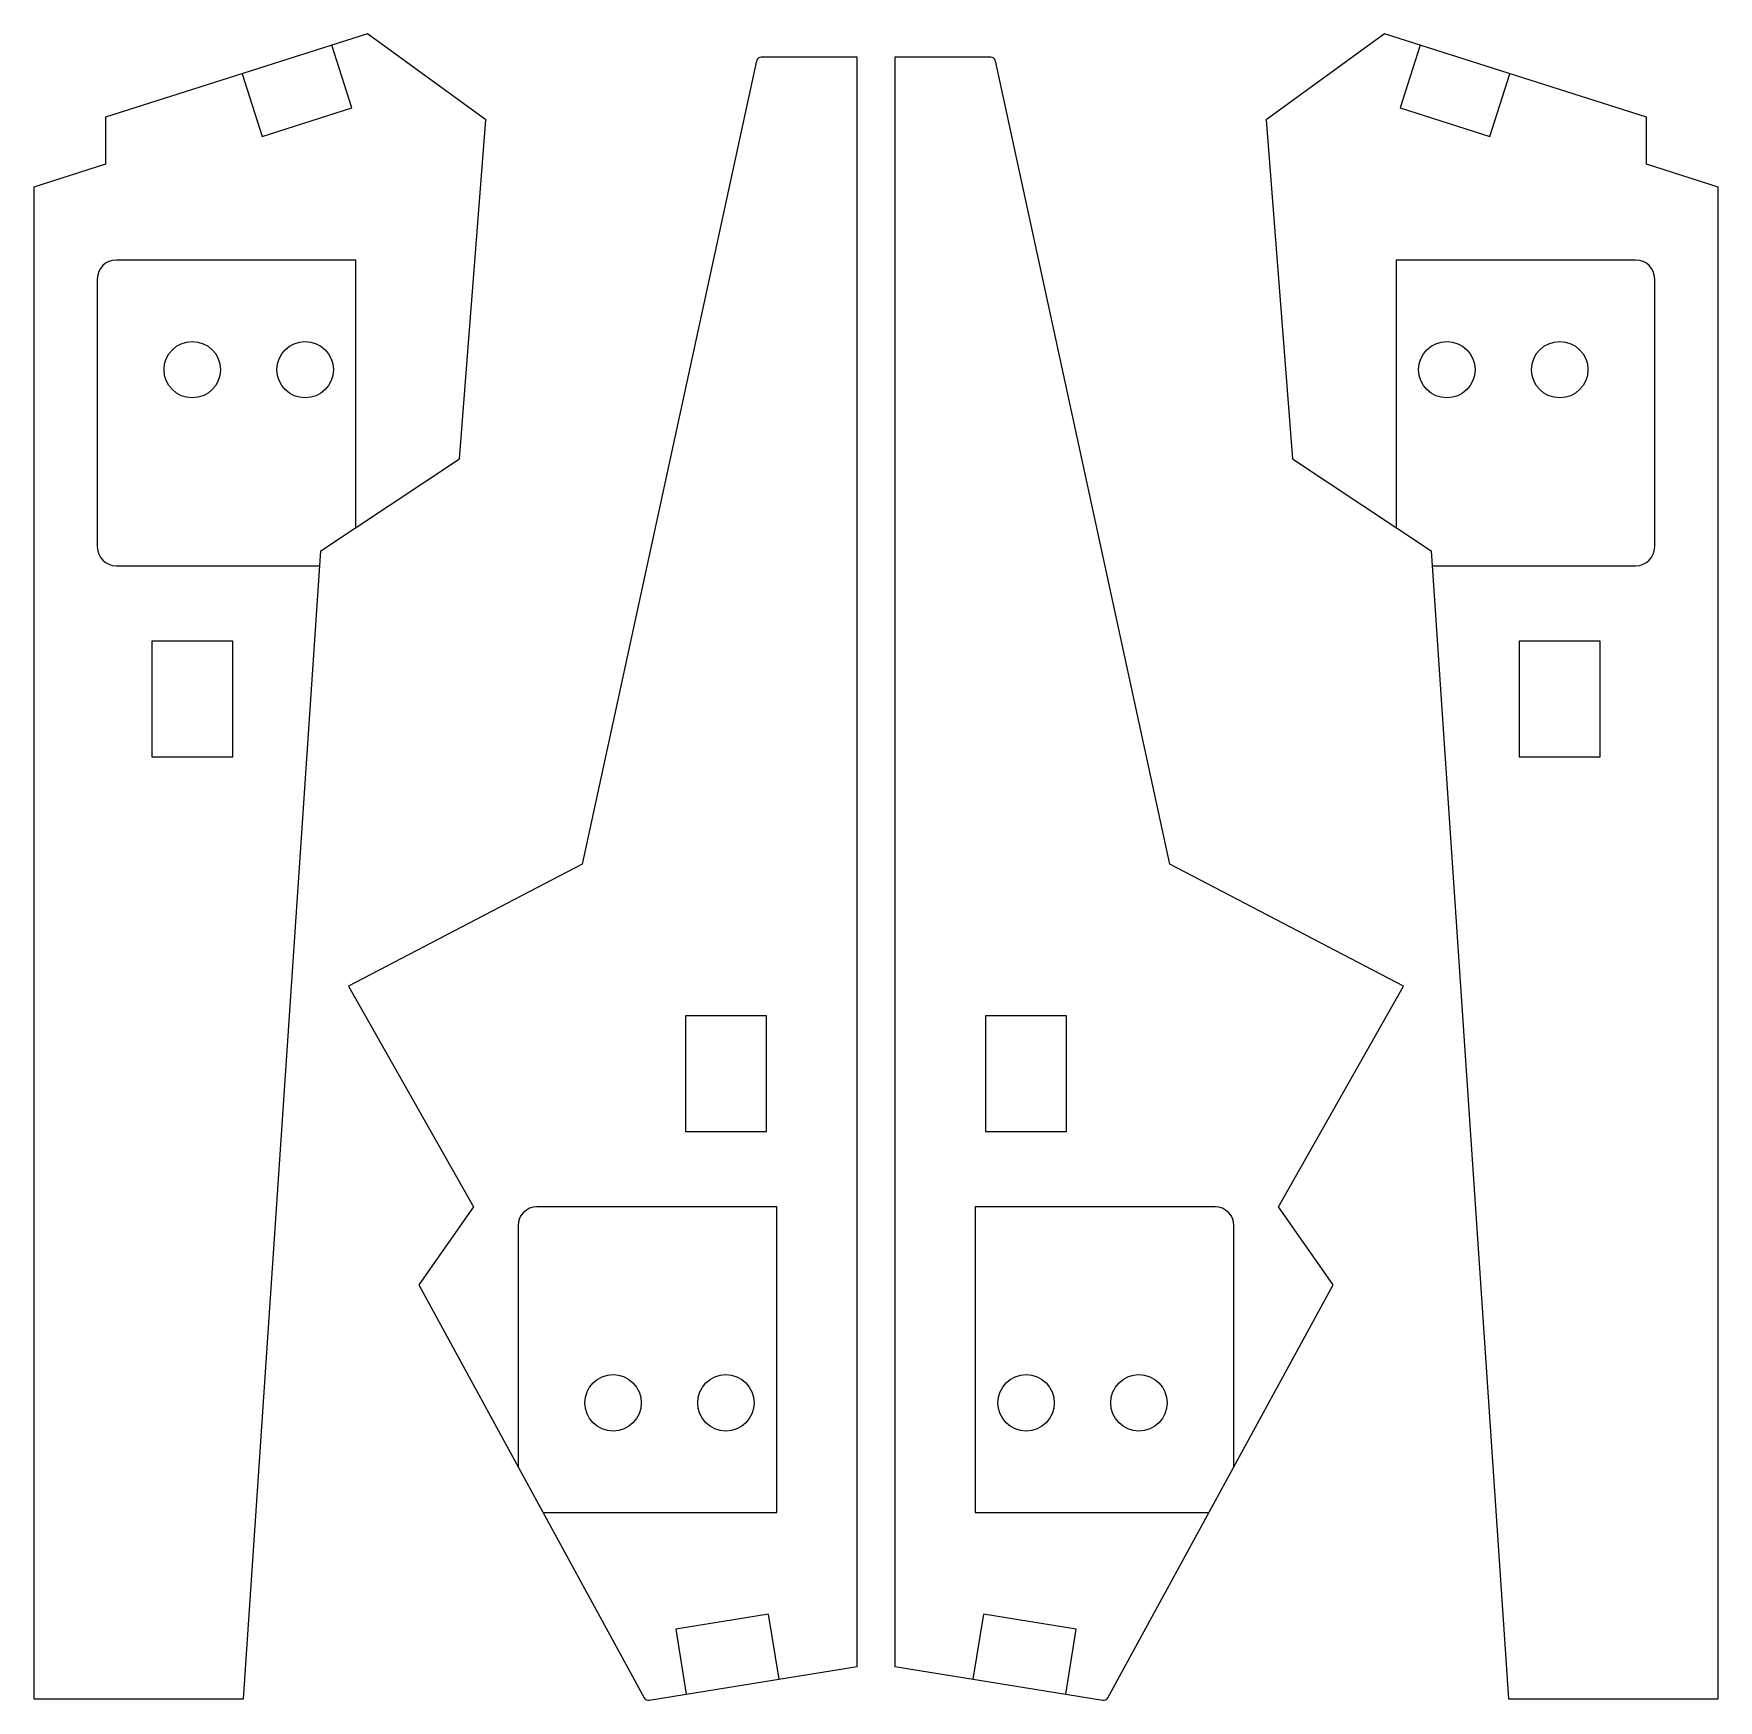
# Model space of a CAD drawing. Header units: millimetres. Extents: x -90 to 90, y -90 to 87.
import ezdxf

# ---------------------------------------------------------------- set-up
doc = ezdxf.new("R2010")
doc.units = ezdxf.units.MM

msp = doc.modelspace()

# ---------------------------------------------------------------- linework, layer by layer
at = {"color": 7, "linetype": 'Continuous', "lineweight": 25}
for p, q in [((-54.06, 86.9), (-81.94, 78.02)), ((-41.48, 77.75), (-54.06, 86.9)), ((54.06, 86.9), (41.48, 77.75)), ((81.94, 78.02), (54.06, 86.9)), ((-55.75, 79.02), (-57.87, 85.69)), ((-2, 84.4), (-12.2, 84.4)), ((-2, -86.72), (-2, 84.4)), ((2, 84.4), (2, -86.72)), ((12.2, 84.4), (2, 84.4)), ((57.87, 85.69), (55.75, 79.02)), ((-67.4, 82.65), (-65.27, 75.98)), ((-12.69, 84.01), (-31.25, -1.4)), ((31.25, -1.4), (12.69, 84.01)), ((65.27, 75.98), (67.4, 82.65)), ((-65.27, 75.98), (-55.75, 79.02)), ((55.75, 79.02), (65.27, 75.98)), ((-81.94, 78.02), (-81.94, 73.02)), ((-44.3, 41.71), (-41.48, 77.75)), ((41.48, 77.75), (44.3, 41.71)), ((81.94, 73.02), (81.94, 78.02)), ((-81.94, 73.02), (-89.56, 70.59)), ((89.56, 70.59), (81.94, 73.02)), ((-89.56, 70.59), (-89.56, -90.15)), ((89.56, -90.15), (89.56, 70.59)), ((-55.3, 62.83), (-80.8, 62.83)), ((-55.3, 34.4), (-55.3, 62.83)), ((80.8, 62.83), (55.3, 62.83)), ((55.3, 62.83), (55.3, 34.4)), ((-82.8, 60.83), (-82.8, 32.33)), ((82.8, 32.33), (82.8, 60.83)), ((-59.03, 31.92), (-44.3, 41.71)), ((44.3, 41.71), (59.03, 31.92)), ((-67.27, -90.15), (-59.03, 31.92)), ((59.03, 31.92), (67.27, -90.15)), ((-80.8, 30.33), (-59.14, 30.33)), ((59.14, 30.33), (80.8, 30.33)), ((-68.4, 22.33), (-77, 22.33)), ((-77, 22.33), (-77, 10.03)), ((-68.4, 10.03), (-68.4, 22.33)), ((77, 22.33), (68.4, 22.33)), ((68.4, 22.33), (68.4, 10.03)), ((77, 10.03), (77, 22.33)), ((-77, 10.03), (-68.4, 10.03)), ((68.4, 10.03), (77, 10.03)), ((-31.25, -1.4), (-56.08, -14.38)), ((56.08, -14.38), (31.25, -1.4)), ((-56.08, -14.38), (-42.8, -37.83)), ((42.8, -37.83), (56.08, -14.38)), ((-20.26, -17.52), (-20.26, -29.82)), ((-11.66, -17.52), (-20.26, -17.52)), ((-11.66, -29.82), (-11.66, -17.52)), ((20.26, -17.52), (11.66, -17.52)), ((11.66, -17.52), (11.66, -29.82)), ((20.26, -29.82), (20.26, -17.52)), ((-20.26, -29.82), (-11.66, -29.82)), ((11.66, -29.82), (20.26, -29.82)), ((-42.8, -37.83), (-48.6, -46.13)), ((-10.56, -37.83), (-36.06, -37.83)), ((-10.56, -70.33), (-10.56, -37.83)), ((36.06, -37.83), (10.56, -37.83)), ((10.56, -37.83), (10.56, -70.33)), ((48.6, -46.13), (42.8, -37.83)), ((-38.06, -39.83), (-38.06, -65.46)), ((38.06, -65.46), (38.06, -39.83)), ((-48.6, -46.13), (-24.64, -90.04)), ((24.64, -90.04), (48.6, -46.13)), ((-35.4, -70.33), (-10.56, -70.33)), ((10.56, -70.33), (35.4, -70.33)), ((-11.42, -81.15), (-21.29, -82.74)), ((-10.3, -88.06), (-11.42, -81.15)), ((11.42, -81.15), (10.3, -88.06)), ((21.29, -82.74), (11.42, -81.15)), ((-21.29, -82.74), (-20.18, -89.65)), ((20.18, -89.65), (21.29, -82.74)), ((-24.12, -90.29), (-2, -86.72)), ((2, -86.72), (24.12, -90.29)), ((-89.56, -90.15), (-67.27, -90.15)), ((67.27, -90.15), (89.56, -90.15))]:
    msp.add_line(p, q, dxfattribs=at)
for centre in [(-72.7, 51.18), (-60.7, 51.18), (60.7, 51.18), (72.7, 51.18), (-27.96, -58.67), (-15.96, -58.67), (15.96, -58.67), (27.96, -58.67)]:
    msp.add_circle(centre, 3, dxfattribs=at)
for centre, radius, start, end in [((-12.2, 83.9), 0.5, 90, 167.7367), ((12.2, 83.9), 0.5, 12.2633, 90), ((-80.8, 60.83), 2, 90, 180), ((80.8, 60.83), 2, 0, 90), ((-80.8, 32.33), 2, 180, 270), ((80.8, 32.33), 2, 270, 0), ((-36.06, -39.83), 2, 90, 180), ((36.06, -39.83), 2, 0, 90), ((-24.2, -89.8), 0.5, 208.6233, 279.1781), ((24.2, -89.8), 0.5, 260.8219, 331.3767)]:
    msp.add_arc(centre, radius, start, end, dxfattribs=at)

doc.saveas('drawing.dxf')
